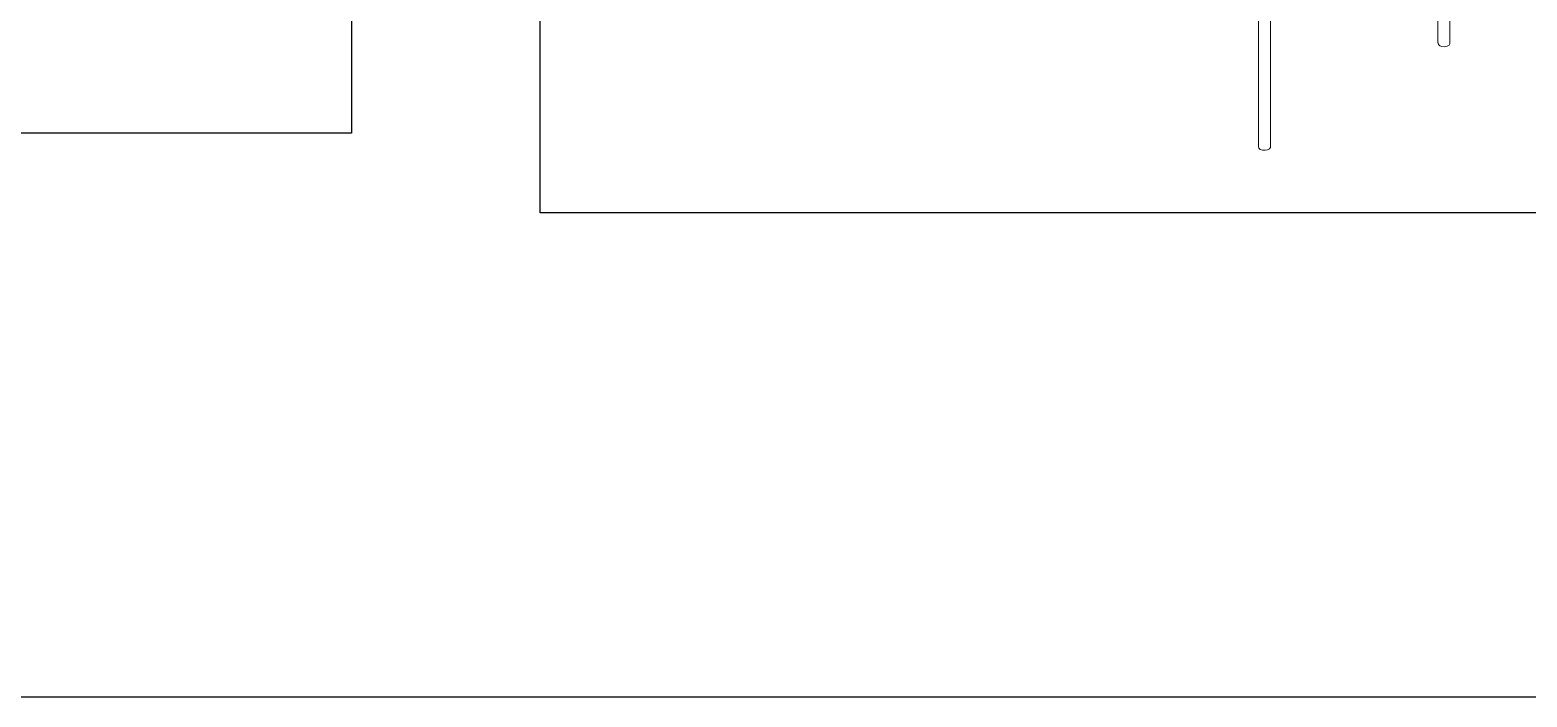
# Model space of a CAD drawing. Header units: inches. Extents: x -413 to -271, y -41 to 11.
# Drawn here: x -301.22 to -282.23, y -29.08 to -20.61 of the extents above; entities that cross this region are included whole.
import ezdxf

# ---------------------------------------------------------------- set-up
doc = ezdxf.new("R2010")
doc.units = ezdxf.units.IN
doc.header["$MEASUREMENT"] = 0
doc.layers.add('ARQ-PIS', color=1, linetype='Continuous')
doc.layers.add('ELE-VT3', color=30, linetype='Continuous')
doc.layers.add('Pilares estruturais', color=7, linetype='Continuous', lineweight=20)

# ---------------------------------------------------------------- blocks, each defined once
blk = doc.blocks.new('Pilar circular - d_ 25cm-V1-ISOMÉTRICA')
at = {"layer": 'Pilares estruturais'}
for p, q in [((26734, 11900), (26734, 9578)), ((26859, 9578), (26859, 11900))]:
    blk.add_line(p, q, dxfattribs=at)
for points in [[(26752, 9552, 0), (26737, 9566, 0), (26734, 9582, 0)], [(26859, 9579, 0), (26858, 9573, 0), (26849, 9558, 0), (26829, 9547, 0), (26803, 9542, 0), (26776, 9543, 0), (26752, 9552, 0)]]:
    blk.add_polyline3d(points, dxfattribs=at)
blk = doc.blocks.new('Pilar circular - d_ 25cm-V4-ISOMÉTRICA')
at = {"layer": 'Pilares estruturais'}
for p, q in [((28613, 12985), (28613, 10663)), ((28738, 10663), (28738, 12985))]:
    blk.add_line(p, q, dxfattribs=at)
for points in [[(28631, 10637, 0), (28617, 10651, 0), (28614, 10667, 0)], [(28738, 10664, 0), (28738, 10659, 0), (28729, 10643, 0), (28709, 10632, 0), (28683, 10627, 0), (28655, 10629, 0), (28631, 10637, 0)]]:
    blk.add_polyline3d(points, dxfattribs=at)

msp = doc.modelspace()

# ---------------------------------------------------------------- linework, layer by layer
at = {"layer": 'ARQ-PIS', "color": 4, "linetype": 'ByBlock'}
for points in [[(-294.7458, 0.0685), (-277.2785, 0.0685), (-277.2785, -22.9318), (-294.7458, -22.9318)], [(-314.6081, -1.8439), (-297.1409, -1.8439), (-297.1409, -21.9212), (-314.6081, -21.9212)]]:
    msp.add_lwpolyline(points, close=True, dxfattribs=at)
at = {"layer": 'ELE-VT3', "linetype": 'ByBlock'}
msp.add_lwpolyline([(-409.0768, 11.3755), (-271.3816, 11.3755), (-271.3816, -29.078), (-409.0768, -29.078)], close=True, dxfattribs=at)

# ---------------------------------------------------------------- block references
at = {"layer": 'Pilares estruturais', "xscale": 0.001211283034581218, "yscale": 0.001211283034581218, "zscale": 0.001211283034581218}
for name in ['Pilar circular - d_ 25cm-V4-ISOMÉTRICA', 'Pilar circular - d_ 25cm-V1-ISOMÉTRICA']:
    msp.add_blockref(name, (-318.0188, -33.6986), dxfattribs=at)

doc.saveas('drawing.dxf')
